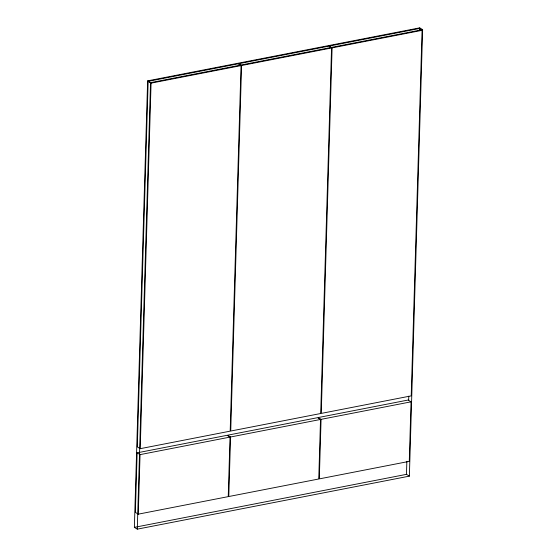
<?xml version="1.0" encoding="UTF-8"?>
<svg xmlns="http://www.w3.org/2000/svg" width="557" height="557" viewBox="0 0 557 557"><rect width="100%" height="100%" fill="white"/><g stroke="black" fill="none" stroke-linecap="round" stroke-linejoin="round"><path stroke-width="0.84" d="M134.369 527.361L147.626 80.862L419.713 27.85L422.631 29.639L409.374 476.138L137.287 529.15L134.369 527.361L406.464 474.348L409.374 476.138M137.126 452.834L135.358 512.37L138.275 514.16L228.245 496.628L230.013 437.099L227.096 435.309L137.126 452.834L140.044 454.63L230.013 437.099M148.148 81.357L137.3 446.881L140.218 448.677L230.187 431.146L241.035 65.615L238.118 63.825L148.148 81.357L151.065 83.146L241.035 65.615M137.287 529.15L150.536 82.652L147.626 80.862M138.275 514.16L140.044 454.63M140.218 448.677L151.065 83.146M230.556 436.994L228.788 496.524L318.757 478.992L320.526 419.463L317.608 417.673L227.639 435.198L230.556 436.994L320.526 419.463M241.578 65.51L230.73 431.041L320.707 413.51L331.554 47.979L328.637 46.189L238.668 63.721L241.578 65.51L331.554 47.979M321.069 419.358L319.307 478.888L409.277 461.356L411.045 401.827L408.128 400.037L318.151 417.562L321.069 419.358L411.045 401.827M332.097 47.874L321.25 413.405L411.219 395.874L422.067 30.343L419.149 28.553L329.18 46.085L332.097 47.874L422.067 30.343M406.464 474.348L406.847 461.314M408.65 400.511L408.782 396.166M419.658 29.591L419.713 27.85M150.536 82.652L422.631 29.639"/></g></svg>
